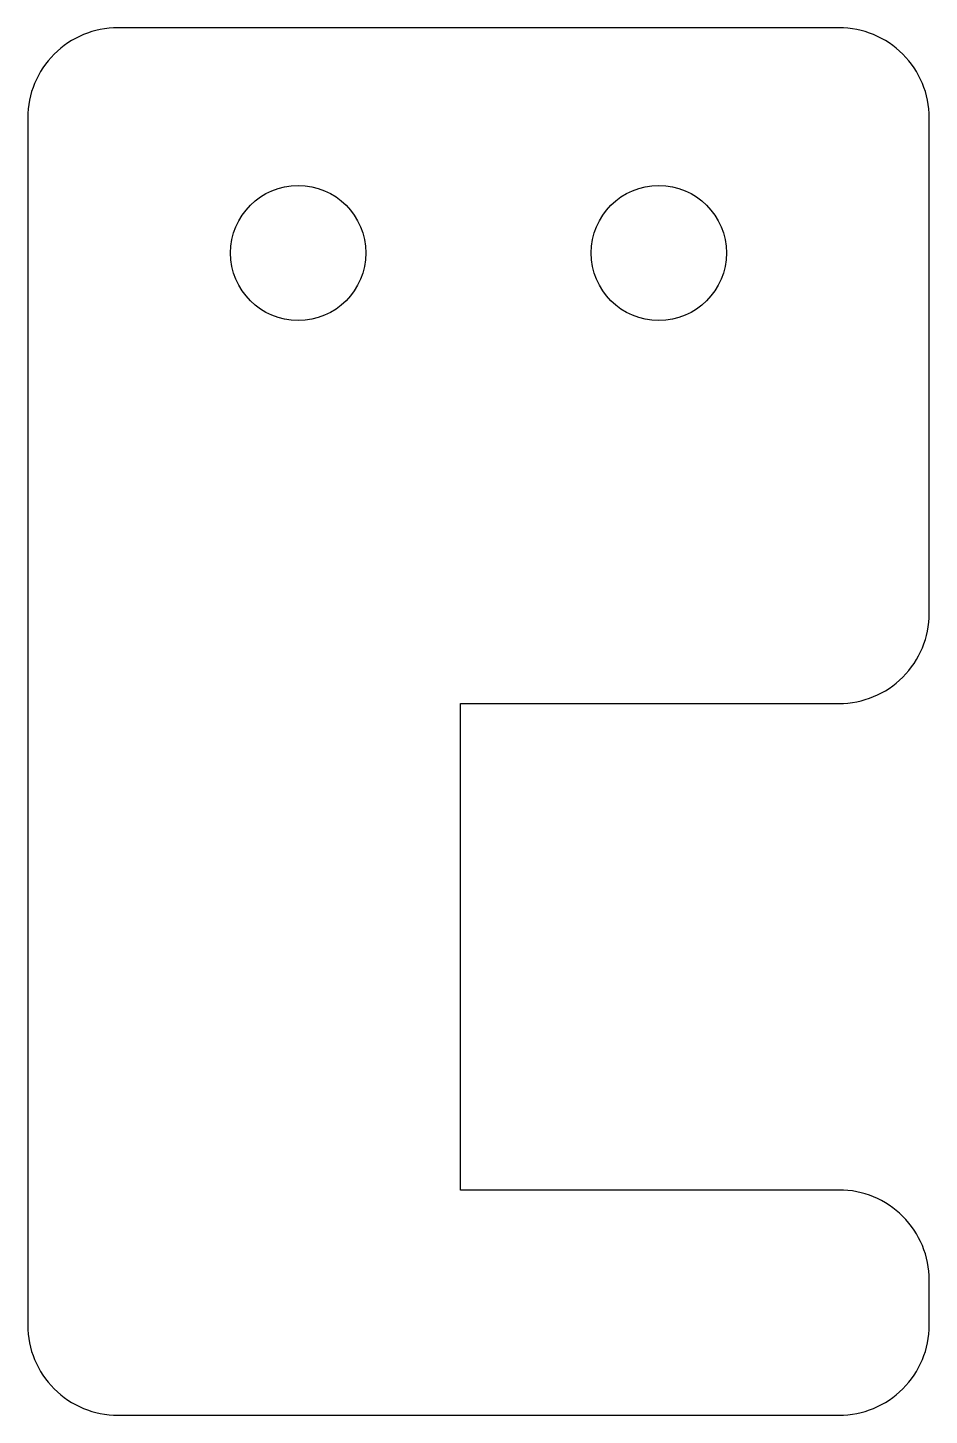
# Model space of a CAD drawing. Header units: millimetres. Extents: x 0 to 20, y -20.8 to 10.
import ezdxf

# ---------------------------------------------------------------- set-up
doc = ezdxf.new("R2010")
doc.units = ezdxf.units.MM

msp = doc.modelspace()

# ---------------------------------------------------------------- linework, layer by layer
msp.add_lwpolyline([(20, -17.8, 0.414214), (18, -15.8), (9.6, -15.8), (9.6, -5), (18, -5, 0.414214), (20, -3), (20, 8, 0.414214), (18, 10), (2, 10, 0.414214), (0, 8), (0, -18.8, 0.414214), (2, -20.8), (18, -20.8, 0.414214), (20, -18.8)], format="xyb", close=True)
for centre in [(6, 5), (14, 5)]:
    msp.add_circle(centre, 1.5)

doc.saveas('drawing.dxf')
